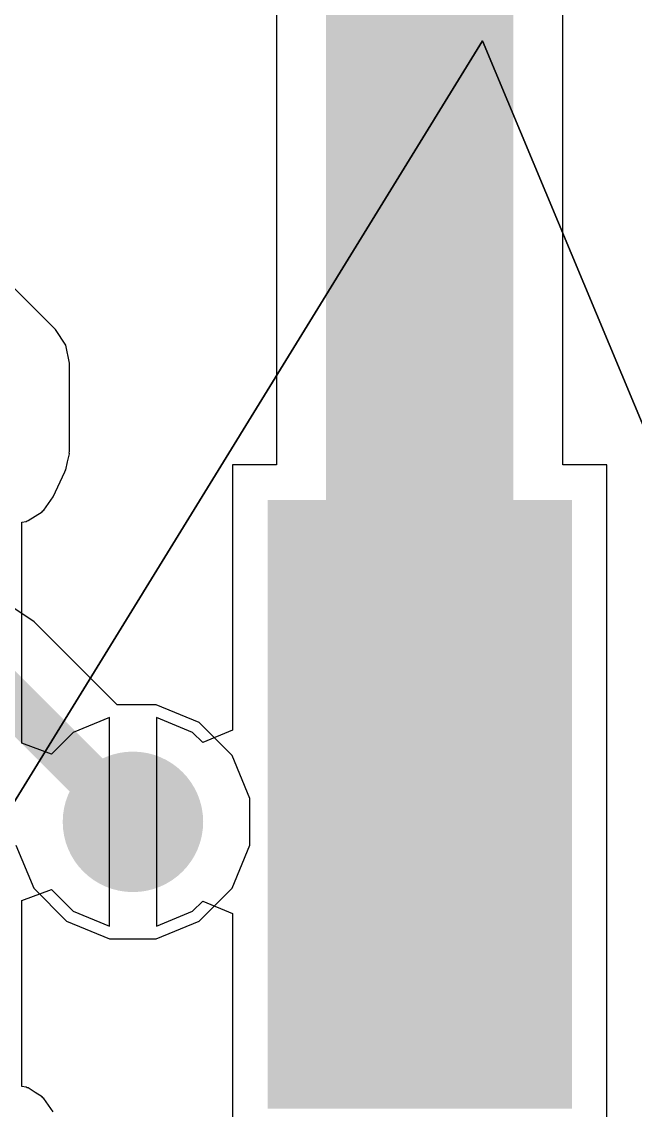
# Model space of a CAD drawing. Header units: inches. Extents: x -5 to 179, y -47 to 8.
# Drawn here: x 143.025 to 145.646, y -27.732 to -23.083 of the extents above; entities that cross this region are included whole.
import ezdxf

# ---------------------------------------------------------------- set-up
doc = ezdxf.new("R2010")
doc.units = ezdxf.units.IN
for name, color, linetype in [('Bottom Layer', 5, 'Continuous'), ('Bottom Paste', 16, 'Continuous'), ('Bottom Solder', 6, 'Continuous'), ('Top Layer', 1, 'Continuous'), ('Top Overlay', 2, 'Continuous'), ('Top Solder', 216, 'Continuous'), ('Via Holes', 16, 'Continuous')]:
    doc.layers.add(name, color=color, linetype=linetype)

# ---------------------------------------------------------------- blocks, each defined once
blk = doc.blocks.new('JS102011SAQN_B_1009')
at = {"layer": 'Bottom Layer'}
blk.add_hatch(color=5, dxfattribs=at).paths.add_polyline_path([(0.6, -4), (-0.6, -4), (-0.6, -1.5), (0.6, -1.5)])
at = {"layer": 'Bottom Paste'}
blk.add_hatch(color=16, dxfattribs=at).paths.add_polyline_path([(0.6, -4), (-0.6, -4), (-0.6, -1.5), (0.6, -1.5)])
at = {"layer": 'Bottom Solder'}
blk.add_hatch(color=6, dxfattribs=at).paths.add_polyline_path([(0.65, -4.05), (-0.65, -4.05), (-0.65, -1.45), (0.65, -1.45)])

msp = doc.modelspace()

# ---------------------------------------------------------------- hatches: boundary and pattern name
at = {"layer": 'Bottom Layer'}
h = msp.add_hatch(color=5, dxfattribs=at)
edge = h.paths.add_edge_path()
edge.add_arc((143.5, -26.5), 0.3, 0, 360)
at = {"layer": 'Top Layer'}
h = msp.add_hatch(color=1, dxfattribs=at)
edge = h.paths.add_edge_path()
edge.add_arc((143.5, -26.5), 0.3, 0, 360)
at = {"layer": 'Via Holes'}
h = msp.add_hatch(color=7, dxfattribs=at)
edge = h.paths.add_edge_path()
edge.add_arc((143.5, -26.5), 0.15, 0, 360)

# ---------------------------------------------------------------- linework, layer by layer
at = {"layer": 'Bottom Layer'}
for p, q in [((145.3368, -24.975), (145.3368, -21.525)), ((144.1132, -22.6863), (144.1132, -24.975)), ((143.1692, -24.3975), (142.8525, -24.0808)), ((143.2134, -24.4637), (143.1692, -24.3975)), ((143.1692, -24.3975), (143.1692, -24.3975)), ((143.2289, -24.5417), (143.2134, -24.4637)), ((143.2289, -24.9187), (143.2289, -24.5417)), ((143.2134, -24.9967), (143.2202, -24.9623)), ((143.2202, -24.9623), (143.2287, -24.9283)), ((143.228, -24.9235), (143.2289, -24.9187)), ((143.2287, -24.9283), (143.228, -24.9235)), ((143.1595, -25.1118), (143.2095, -25.0055)), ((143.2095, -25.0055), (143.2107, -25.0008)), ((143.2107, -25.0008), (143.2134, -24.9967)), ((144.1132, -24.975), (143.925, -24.975)), ((143.925, -24.975), (143.925, -26.109)), ((145.525, -24.975), (145.3368, -24.975)), ((145.525, -27.875), (145.525, -24.975)), ((143.1192, -25.1692), (143.1387, -25.14)), ((143.1387, -25.14), (143.1595, -25.1118)), ((143.053, -25.2134), (143.0822, -25.1939)), ((143.0822, -25.1939), (143.1123, -25.1758)), ((143.1123, -25.1758), (143.1151, -25.1719)), ((143.1151, -25.1719), (143.1192, -25.1692)), ((143.025, -25.2197), (143.0441, -25.2169)), ((143.025, -26.1642), (143.025, -25.2197)), ((143.0441, -25.2169), (143.0483, -25.2143)), ((143.0483, -25.2143), (143.053, -25.2134)), ((143.4, -26.0543), (143.2451, -26.1185)), ((143.4, -26.5), (143.4, -26.0543)), ((143.7549, -26.1185), (143.6, -26.0543)), ((143.6, -26.0543), (143.6, -26.5)), ((143.2451, -26.1185), (143.152, -26.2116)), ((143.798, -26.1616), (143.7549, -26.1185)), ((143.925, -26.109), (143.798, -26.1616)), ((143.152, -26.2116), (143.025, -26.1642)), ((143.4, -26.9457), (143.4, -26.5)), ((143.6, -26.5), (143.6, -26.9457)), ((143.025, -26.8358), (143.152, -26.7884)), ((143.152, -26.7884), (143.2451, -26.8815)), ((143.025, -27.6303), (143.025, -26.8358)), ((143.7549, -26.8815), (143.798, -26.8384)), ((143.798, -26.8384), (143.925, -26.891)), ((143.2451, -26.8815), (143.4, -26.9457)), ((143.6, -26.9457), (143.7549, -26.8815)), ((143.925, -26.891), (143.925, -27.875)), ((143.0441, -27.6331), (143.025, -27.6303)), ((143.0483, -27.6357), (143.0441, -27.6331)), ((143.053, -27.6366), (143.0483, -27.6357)), ((143.0822, -27.6561), (143.053, -27.6366)), ((143.1123, -27.6742), (143.0822, -27.6561)), ((143.1151, -27.6781), (143.1123, -27.6742)), ((143.1192, -27.6808), (143.1151, -27.6781)), ((143.1387, -27.71), (143.1192, -27.6808)), ((143.1595, -27.7382), (143.1387, -27.71))]:
    msp.add_line(p, q, dxfattribs=at)
msp.add_lwpolyline([(144.725, -26.425, 0.8, 0.8, 0), (144.725, -21.525, 0.8, 0.8, 0)], format="xyseb", dxfattribs=at)
msp.add_lwpolyline([(144.525, -26.425, 0.4, 0.4, 1), (144.925, -26.425, 0.4, 0.4, 1)], format="xyseb", close=True, dxfattribs=at)
at = {"layer": 'Top Layer'}
for p, q in [((143.0781, -25.6455), (142.9788, -25.5792)), ((143.4326, -26), (143.0781, -25.6455)), ((143.5995, -26), (143.4326, -26)), ((143.7832, -26.0761), (143.5995, -26)), ((143.9239, -26.2168), (143.7832, -26.0761)), ((144, -26.4005), (143.9239, -26.2168)), ((144, -26.5995), (144, -26.4005)), ((143, -26.5995), (143.0761, -26.7832)), ((143.9239, -26.7832), (144, -26.5995)), ((143.0761, -26.7832), (143.2168, -26.9239)), ((143.7832, -26.9239), (143.9239, -26.7832)), ((143.2168, -26.9239), (143.4005, -27)), ((143.5995, -27), (143.7832, -26.9239)), ((143.4005, -27), (143.5995, -27))]:
    msp.add_line(p, q, dxfattribs=at)
msp.add_lwpolyline([(142.8618, -25.8618, 0.2, 0.2, 0), (143.5, -26.5, 0.2, 0.2, 0)], format="xyseb", dxfattribs=at)
msp.add_lwpolyline([(143.45, -26.5, 0.1, 0.1, 1), (143.55, -26.5, 0.1, 0.1, 1)], format="xyseb", close=True, dxfattribs=at)
at = {"layer": 'Top Overlay'}
for p, q in [((144.9936, -23.1642), (140.6198, -30.2683)), ((148.8169, -32.3309), (144.9936, -23.1642))]:
    msp.add_line(p, q, dxfattribs=at)
at = {"layer": 'Top Solder'}
for p, q in [((140.6198, -30.2683), (144.9936, -23.1642)), ((144.9936, -23.1642), (148.8169, -32.3309))]:
    msp.add_line(p, q, dxfattribs=at)

# ---------------------------------------------------------------- block references
at = {"rotation": 180}
msp.add_blockref('JS102011SAQN_B_1009', (144.725, -29.175), dxfattribs=at)

doc.saveas('drawing.dxf')
